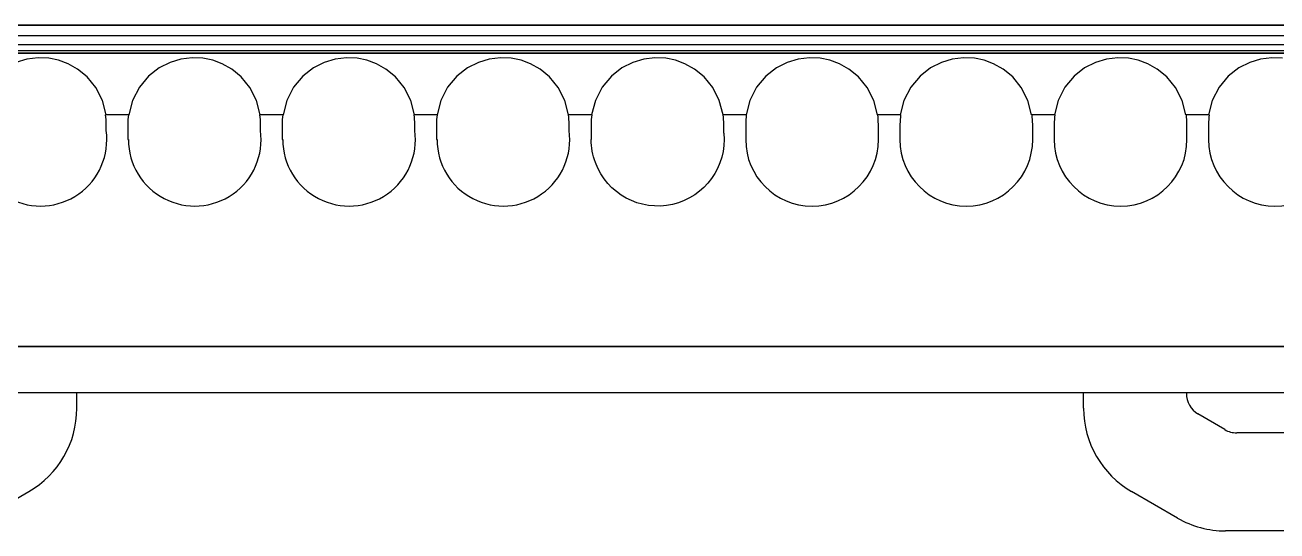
# Paper-space layout 'Sample Network Drawing - A1 Sheet' of a CAD drawing. Extents: x 49 to 806, y 22 to 564.
# Drawn here: x 388.603 to 392.66, y 231.577 to 233.215 of the extents above; entities that cross this region are included whole.
import ezdxf

# ---------------------------------------------------------------- set-up
doc = ezdxf.new("R2010")
doc.units = 0
doc.layers.add('N-EQPM-EXST', color=252, linetype='Continuous', lineweight=25)

psp = doc.layouts.new('Sample Network Drawing - A1 Sheet')

# ---------------------------------------------------------------- linework, layer by layer
at = {"layer": 'N-EQPM-EXST'}
for p, q in [((394.9522, 233.124, 2.6087), (386.3522, 233.124, 2.6087)), ((394.3943, 233.124, 2.6087), (386.876, 233.124, 2.6087)), ((388.9383, 232.924, 2.6087), (388.8641, 232.924, 2.6087)), ((388.8662, 232.8733, 2.6087), (388.8662, 232.894, 2.6087)), ((388.9362, 232.894, 2.6087), (388.9362, 232.844, 2.6087)), ((389.4383, 232.924, 2.6087), (389.3641, 232.924, 2.6087)), ((389.3662, 232.8733, 2.6087), (389.3662, 232.894, 2.6087)), ((389.4362, 232.894, 2.6087), (389.4362, 232.844, 2.6087)), ((389.9383, 232.924, 2.6087), (389.8641, 232.924, 2.6087)), ((389.8662, 232.8733, 2.6087), (389.8662, 232.894, 2.6087)), ((389.9362, 232.894, 2.6087), (389.9362, 232.844, 2.6087)), ((390.4393, 232.924, 2.6087), (390.3641, 232.924, 2.6087)), ((390.3662, 232.8733, 2.6087), (390.3662, 232.894, 2.6087)), ((390.4372, 232.894, 2.6087), (390.4376, 232.8446, 2.6087)), ((390.9403, 232.924, 2.6087), (390.8651, 232.924, 2.6087)), ((390.8672, 232.8647, 2.6087), (390.8672, 232.894, 2.6087)), ((390.9382, 232.894, 2.6087), (390.9382, 232.844, 2.6087)), ((391.4403, 232.924, 2.6087), (391.3661, 232.924, 2.6087)), ((391.3682, 232.844, 2.6087), (391.3682, 232.894, 2.6087)), ((391.4382, 232.894, 2.6087), (391.4382, 232.844, 2.6087)), ((391.9403, 232.924, 2.6087), (391.8661, 232.924, 2.6087)), ((391.8682, 232.844, 2.6087), (391.8682, 232.894, 2.6087)), ((391.9382, 232.894, 2.6087), (391.9382, 232.844, 2.6087)), ((392.4403, 232.924, 2.6087), (392.3661, 232.924, 2.6087)), ((392.3682, 232.844, 2.6087), (392.3682, 232.894, 2.6087)), ((392.4382, 232.894, 2.6087), (392.4382, 232.844, 2.6087)), ((388.9362, 232.844, 2.6087), (388.9382, 232.844, 2.6087)), ((389.4362, 232.844, 2.6087), (389.4382, 232.844, 2.6087)), ((389.9362, 232.844, 2.6087), (389.9382, 232.844, 2.6087)), ((394.9522, 232.174, 2.6087), (386.3522, 232.174, 2.6087)), ((388.771, 231.9744, 2.6087), (388.771, 232.0241, 2.6087)), ((392.0333, 231.9744, 2.6087), (392.0333, 232.0241, 2.6087)), ((392.4909, 231.9054, 2.6087), (392.4037, 231.9565, 2.6087)), ((392.8456, 231.895, 2.6087), (392.5294, 231.895, 2.6087)), ((388.4669, 231.6191, 2.6087), (388.6155, 231.7049, 2.6087)), ((392.3375, 231.6191, 2.6087), (392.1889, 231.7049, 2.6087)), ((392.8613, 231.5775, 2.6087), (392.493, 231.5775, 2.6087))]:
    psp.add_line(p, q, dxfattribs=at)
at = {"layer": 'N-EQPM-EXST', "elevation": 2.6087, "flags": 128}
psp.add_lwpolyline([(386.7802, 233.2148), (394.4895, 233.2148), (394.482, 233.1855), (394.4688, 233.1626), (394.4513, 233.145), (394.4316, 233.1332), (394.4109, 233.1265), (394.3901, 233.1243), (386.8799, 233.1243), (386.856, 233.1272), (386.832, 233.1365), (386.8105, 233.1526), (386.7923, 233.1758), (386.7812, 233.2076), (386.7809, 233.2101), (386.7805, 233.2126)], close=True, dxfattribs=at)
for points in [[(394.4895, 233.2148), (386.7802, 233.2148)], [(394.4895, 233.1797), (386.7802, 233.1797)], [(394.4895, 233.1504), (386.7802, 233.1504)], [(394.4895, 233.1311), (386.7802, 233.1311)], [(386.3566, 233.124), (394.9473, 233.124)], [(394.9473, 233.124), (386.3566, 233.124)], [(392.6781, 233.1073), (392.6435, 233.1089), (392.6064, 233.1045), (392.5713, 233.0941), (392.5363, 233.0762), (392.502, 233.0491), (392.4721, 233.0133), (392.4498, 232.9702), (392.4383, 232.9244), (392.3641, 232.9244), (392.3522, 232.9702), (392.3307, 233.0125), (392.3028, 233.0467), (392.2717, 233.0722), (392.241, 233.0898), (392.2103, 233.1009), (392.1785, 233.1073), (392.1438, 233.1089), (392.1071, 233.1045), (392.0721, 233.0941), (392.0366, 233.0762), (392.0023, 233.0491), (391.9725, 233.0133), (391.9505, 232.9702), (391.9386, 232.9244), (391.8645, 232.9244), (391.8529, 232.9702), (391.8314, 233.0125), (391.8035, 233.0467), (391.7724, 233.0722), (391.7414, 233.0898), (391.7107, 233.1009), (391.6792, 233.1073), (391.6445, 233.1089), (391.6075, 233.1045), (391.5724, 233.0941), (391.5373, 233.0762), (391.5031, 233.0491), (391.4732, 233.0133), (391.4509, 232.9702), (391.4393, 232.9244), (391.3652, 232.9244), (391.3533, 232.9702), (391.3317, 233.0125), (391.3039, 233.0467), (391.2728, 233.0722), (391.2421, 233.0898), (391.2114, 233.1009), (391.1795, 233.1073), (391.1449, 233.1089), (391.1082, 233.1045), (391.0731, 233.0941), (391.0377, 233.0762), (391.0034, 233.0491), (390.9735, 233.0133), (390.9516, 232.9702), (390.9397, 232.9244), (390.8648, 232.9244), (390.8528, 232.9702), (390.8313, 233.0125), (390.8034, 233.0467), (390.7727, 233.0722), (390.7416, 233.0898), (390.7109, 233.1009), (390.6791, 233.1073), (390.6444, 233.1089), (390.6077, 233.1045), (390.5727, 233.0941), (390.5372, 233.0762), (390.503, 233.0491), (390.4731, 233.0133), (390.4512, 232.9702), (390.4392, 232.9244), (390.3643, 232.9244), (390.3523, 232.9702), (390.3308, 233.0125), (390.3029, 233.0467), (390.2722, 233.0722), (390.2412, 233.0898), (390.2105, 233.1009), (390.1786, 233.1073), (390.1439, 233.1089), (390.1073, 233.1045), (390.0722, 233.0941), (390.0368, 233.0762), (390.0025, 233.0491), (389.9726, 233.0133), (389.9507, 232.9702), (389.9387, 232.9244), (389.8646, 232.9244), (389.8531, 232.9702), (389.8316, 233.0125), (389.8037, 233.0467), (389.7726, 233.0722), (389.7415, 233.0898), (389.7108, 233.1009), (389.6793, 233.1073), (389.6447, 233.1089), (389.6076, 233.1045), (389.5726, 233.0941), (389.5375, 233.0762), (389.5032, 233.0491), (389.4733, 233.0133), (389.451, 232.9702), (389.4395, 232.9244), (389.3654, 232.9244), (389.3534, 232.9702), (389.3319, 233.0125), (389.304, 233.0467), (389.2733, 233.0722), (389.2422, 233.0898), (389.2116, 233.1009), (389.1797, 233.1073), (389.145, 233.1089), (389.1084, 233.1045), (389.0733, 233.0941), (389.0378, 233.0762), (389.0036, 233.0491), (388.9737, 233.0133), (388.9518, 232.9702), (388.9398, 232.9244), (388.8657, 232.9244), (388.8541, 232.9702), (388.8326, 233.0125), (388.8047, 233.0467), (388.7737, 233.0722), (388.7426, 233.0898), (388.7119, 233.1009), (388.6804, 233.1073), (388.6458, 233.1089), (388.6087, 233.1045), (388.5736, 233.0941)], [(386.3566, 232.1743), (394.9473, 232.1743)], [(394.9473, 232.1743), (386.3566, 232.1743)], [(394.9473, 232.0241), (386.3566, 232.0241)], [(394.9473, 232.0241), (386.3566, 232.0241)]]:
    psp.add_lwpolyline(points, dxfattribs=at)
at = {"layer": 'N-EQPM-EXST', "elevation": 2.6087}
for points in [[(390.8672, 232.8647, -0.879353), (390.4516, 232.7696, -0.091139), (390.4376, 232.8446)], [(392.3661, 232.0222), (392.3661, 232.0222, 0.266185), (392.4037, 231.9565)], [(392.4909, 231.9054), (392.4909, 231.9054, 0.133337), (392.5294, 231.895)]]:
    psp.add_lwpolyline(points, format="xyb", dxfattribs=at)
at = {"layer": 'N-EQPM-EXST'}
for centre, radius, start, end in [((388.6512, 232.894, 2.6087), 0.215, 0, 8.0209), ((389.1512, 232.894, 2.6087), 0.215, 171.9791, 180), ((389.1512, 232.894, 2.6087), 0.215, 0, 8.0209), ((389.6512, 232.894, 2.6087), 0.215, 171.9791, 180), ((389.6512, 232.894, 2.6087), 0.215, 0, 8.0209), ((390.1512, 232.894, 2.6087), 0.215, 171.9791, 180), ((390.1512, 232.894, 2.6087), 0.215, 0, 8.0209), ((390.6522, 232.894, 2.6087), 0.215, 171.9791, 180), ((390.6522, 232.894, 2.6087), 0.215, 0, 8.0209), ((391.1532, 232.894, 2.6087), 0.215, 171.9791, 180), ((391.1532, 232.894, 2.6087), 0.215, 0, 8.0209), ((391.6532, 232.894, 2.6087), 0.215, 171.9791, 180), ((391.6532, 232.894, 2.6087), 0.215, 0, 8.0209), ((392.1532, 232.894, 2.6087), 0.215, 171.9791, 180), ((392.1532, 232.894, 2.6087), 0.215, 0, 8.0209), ((392.6532, 232.894, 2.6087), 0.215, 171.9791, 180), ((388.6532, 232.844, 2.6087), 0.215, 180, 7.8212), ((389.1532, 232.844, 2.6087), 0.215, 180, 7.8212), ((389.6532, 232.844, 2.6087), 0.215, 180, 7.8212), ((390.1532, 232.844, 2.6087), 0.215, 180, 7.8212), ((391.1532, 232.844, 2.6087), 0.215, 180, 0), ((391.6532, 232.844, 2.6087), 0.215, 180, 0), ((392.1532, 232.844, 2.6087), 0.215, 180, 0), ((392.6532, 232.844, 2.6087), 0.215, 180, 0), ((388.4599, 231.9744, 2.6087), 0.3111, 300, 0), ((392.3444, 231.9744, 2.6087), 0.3111, 180, 240), ((392.493, 231.8886, 2.6087), 0.3111, 240, 270)]:
    psp.add_arc(centre, radius, start, end, dxfattribs=at)

doc.saveas('drawing.dxf')
